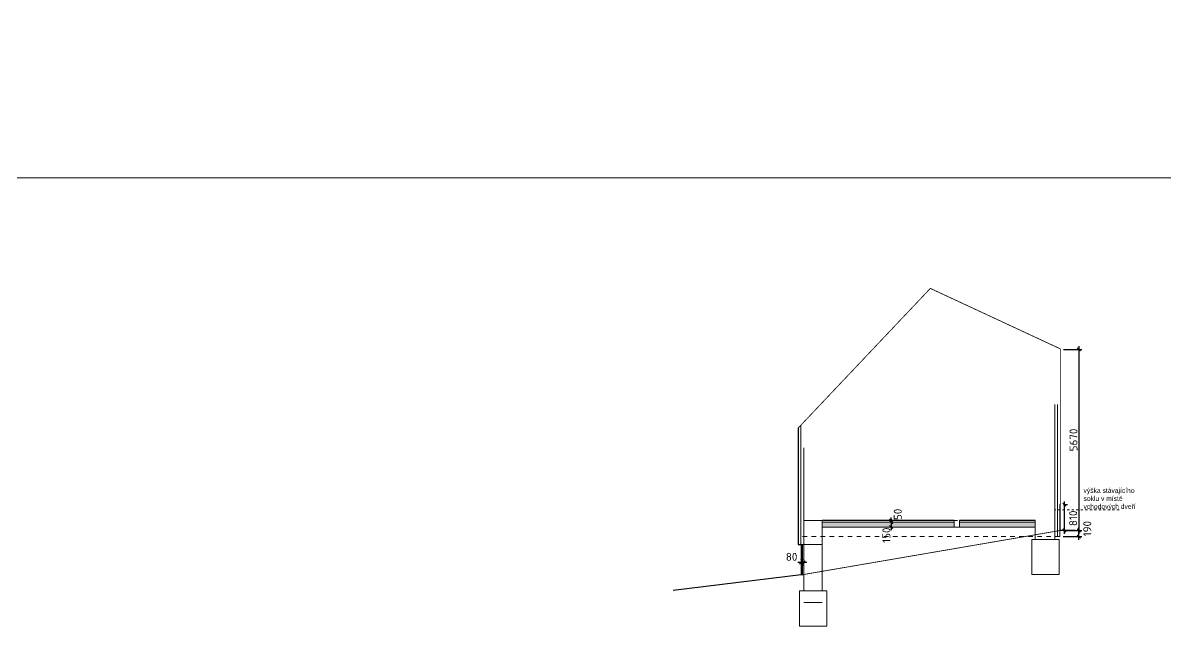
# Model space of a CAD drawing. Header units: millimetres. Extents: x 30012 to 281006, y -63657 to 130824.
# Drawn here: x 47958 to 83654, y -63657 to -44796 of the extents above; entities that cross this region are included whole.
import ezdxf

# ---------------------------------------------------------------- set-up
doc = ezdxf.new("R2010")
doc.units = ezdxf.units.MM
doc.linetypes.add('Čárkovaná', pattern=[282.222223, 141.111112, -141.111112])
for name, color, linetype, lineweight in [('koty', 3, 'Continuous', 9), ('popisy', 2, 'Continuous', 15), ('tenka', 6, 'Continuous', 15), ('tlusta', 1, 'Continuous', 30)]:
    doc.layers.add(name, color=color, linetype=linetype, lineweight=lineweight)
doc.layers.add('srafy', color=7, linetype='Continuous', lineweight=9, true_color=0x8c8c8c)
doc.styles.add('ISOCPEUR', font='isocpeur.ttf')
doc.styles.get("Standard").update_dxf_attribs({"font": 'arial.ttf'})
doc.linetypes.add('BATTING', pattern='A,0.00254,-2.54,[134,ltypeshp.shx,S=2.54,R=0,X=-2.54,Y=0],-5.08,[134,ltypeshp.shx,S=2.54,R=180,X=2.54,Y=0],-2.54', length=10.16254)
doc.dimstyles.new('Mirek 100', dxfattribs={"dimtxt": 250, "dimasz": 100, "dimexe": 100, "dimexo": 100, "dimgap": 40, "dimtad": 1, "dimdec": 0, "dimdsep": 32, "dimtxsty": 'ISOCPEUR', "dimblk": 'OBLIQUE', "dimcen": 100, "dimdle": 100, "dimadec": 0, "dimazin": 0, "dimtfac": 1, "dimtdec": 0, "dimtmove": 2, "dimatfit": 3, "dimldrblk": 'OBLIQUE', "dimfxl": 1, "dimarcsym": 0})

# ---------------------------------------------------------------- blocks, each defined once
blk = doc.blocks.new('_Oblique')
at = {"color": 0, "linetype": 'ByBlock', "lineweight": -2}
blk.add_line((-0.5, -0.5), (0.5, 0.5), dxfattribs=at)
blk = doc.blocks.new('*D600')
at = {"layer": 'Defpoints', "color": 0, "transparency": 16777216}
for p in [(75089, -60359), (75089, -60409), (75089, -60409)]:
    blk.add_point(p, dxfattribs=at)
at = {"layer": 'koty', "color": 0, "lineweight": -2, "transparency": 16777216}
for p, q in [((75089, -60359), (75089, -60259)), ((75089, -60359), (75089, -60409)), ((75089, -60409), (75089, -60509)), ((75189, -60359), (75189, -60359)), ((75189, -60409), (75189, -60409))]:
    blk.add_line(p, q, dxfattribs=at)
at = {"layer": 'koty', "color": 0, "lineweight": -2, "transparency": 16777216, "xscale": 100, "yscale": 100, "zscale": 100}
for p, rotation in [((75089, -60359), 270), ((75089, -60409), 90)]:
    blk.add_blockref('_Oblique', p, dxfattribs=dict(at, rotation=rotation))
at = {"layer": 'koty', "color": 0, "transparency": 16777216, "insert": (75298, -60162), "char_height": 250, "attachment_point": 5, "rotation": 90, "style": 'ISOCPEUR'}
blk.add_mtext('50', dxfattribs=at)
blk = doc.blocks.new('*D601')
at = {"layer": 'Defpoints', "color": 0, "transparency": 16777216}
for p in [(75089, -60409), (75089, -60559), (75093, -60559)]:
    blk.add_point(p, dxfattribs=at)
at = {"layer": 'koty', "color": 0, "lineweight": -2, "transparency": 16777216}
for p, q in [((75089, -60309), (75089, -60659)), ((74993, -60559), (74989, -60559)), ((75189, -60409), (75189, -60409))]:
    blk.add_line(p, q, dxfattribs=at)
at = {"layer": 'koty', "color": 0, "lineweight": -2, "transparency": 16777216, "xscale": 100, "yscale": 100, "zscale": 100}
for p, rotation in [((75089, -60409), 90), ((75089, -60559), 270)]:
    blk.add_blockref('_Oblique', p, dxfattribs=dict(at, rotation=rotation))
at = {"layer": 'koty', "color": 0, "transparency": 16777216, "insert": (74943, -60814), "char_height": 250, "attachment_point": 5, "rotation": 90, "style": 'ISOCPEUR'}
blk.add_mtext('150', dxfattribs=at)
blk = doc.blocks.new('*D602')
at = {"layer": 'Defpoints', "color": 0, "transparency": 16777216}
for p in [(72279, -61666), (72279, -61676), (72359, -61676)]:
    blk.add_point(p, dxfattribs=at)
at = {"layer": 'koty', "color": 0, "lineweight": -2, "transparency": 16777216}
for p, q in [((72459, -61666), (72179, -61666)), ((72279, -61576), (72279, -61566)), ((72359, -61576), (72359, -61566))]:
    blk.add_line(p, q, dxfattribs=at)
at = {"layer": 'koty', "color": 0, "lineweight": -2, "transparency": 16777216, "xscale": 100, "yscale": 100, "zscale": 100, "rotation": 180}
blk.add_blockref('_Oblique', (72279, -61666), dxfattribs=at)
at = {"layer": 'koty', "color": 0, "lineweight": -2, "transparency": 16777216, "xscale": 100, "yscale": 100, "zscale": 100}
blk.add_blockref('_Oblique', (72359, -61666), dxfattribs=at)
at = {"layer": 'koty', "color": 0, "transparency": 16777216, "insert": (71980, -61490), "char_height": 250, "attachment_point": 5, "style": 'ISOCPEUR'}
blk.add_mtext('80', dxfattribs=at)
blk = doc.blocks.new('*D603')
at = {"layer": 'Defpoints', "color": 0, "transparency": 16777216}
for p in [(80379, -55004), (80379, -60669), (80955, -60669)]:
    blk.add_point(p, dxfattribs=at)
at = {"layer": 'koty', "color": 0, "lineweight": -2, "transparency": 16777216}
for p, q in [((80955, -54904), (80955, -60769)), ((80479, -55004), (81055, -55004)), ((80479, -60669), (81055, -60669))]:
    blk.add_line(p, q, dxfattribs=at)
at = {"layer": 'koty', "color": 0, "lineweight": -2, "transparency": 16777216, "xscale": 100, "yscale": 100, "zscale": 100}
for p, rotation in [((80955, -55004), 90), ((80955, -60669), 270)]:
    blk.add_blockref('_Oblique', p, dxfattribs=dict(at, rotation=rotation))
at = {"layer": 'koty', "color": 0, "transparency": 16777216, "insert": (80790, -57836), "char_height": 250, "attachment_point": 5, "rotation": 90, "style": 'ISOCPEUR'}
blk.add_mtext('5670', dxfattribs=at)
blk = doc.blocks.new('*D605')
at = {"layer": 'Defpoints', "color": 0, "transparency": 16777216}
for p in [(80379, -60669), (80955, -60669), (80366, -60859)]:
    blk.add_point(p, dxfattribs=at)
at = {"layer": 'koty', "color": 0, "lineweight": -2, "transparency": 16777216}
for p, q in [((80479, -60669), (81055, -60669)), ((80955, -60959), (80955, -60569)), ((80466, -60859), (81055, -60859))]:
    blk.add_line(p, q, dxfattribs=at)
at = {"layer": 'koty', "color": 0, "lineweight": -2, "transparency": 16777216, "xscale": 100, "yscale": 100, "zscale": 100}
for p, rotation in [((80955, -60669), 90), ((80955, -60859), 270)]:
    blk.add_blockref('_Oblique', p, dxfattribs=dict(at, rotation=rotation))
at = {"layer": 'koty', "color": 0, "transparency": 16777216, "insert": (81220, -60609), "char_height": 250, "attachment_point": 5, "rotation": 90, "style": 'ISOCPEUR'}
blk.add_mtext('190', dxfattribs=at)
blk = doc.blocks.new('*D606')
at = {"layer": 'Defpoints', "color": 0, "transparency": 16777216}
for p in [(80379, -59859), (80498, -60669), (80503, -60669)]:
    blk.add_point(p, dxfattribs=at)
at = {"layer": 'koty', "color": 0, "lineweight": -2, "transparency": 16777216}
for p, q in [((80479, -59859), (80603, -59859)), ((80503, -59759), (80503, -60769)), ((80598, -60669), (80603, -60669))]:
    blk.add_line(p, q, dxfattribs=at)
at = {"layer": 'koty', "color": 0, "lineweight": -2, "transparency": 16777216, "xscale": 100, "yscale": 100, "zscale": 100}
for p, rotation in [((80503, -59859), 90), ((80503, -60669), 270)]:
    blk.add_blockref('_Oblique', p, dxfattribs=dict(at, rotation=rotation))
at = {"layer": 'koty', "color": 0, "transparency": 16777216, "insert": (80779, -60286), "char_height": 250, "attachment_point": 5, "rotation": 90, "style": 'ISOCPEUR'}
blk.add_mtext('810', dxfattribs=at)

msp = doc.modelspace()

# ---------------------------------------------------------------- hatches: boundary and pattern name
at = {"layer": 'srafy', "true_color": 0xcc17e8, "transparency": 33554687}
h = msp.add_hatch(dxfattribs=at)
h.set_pattern_fill('HONEY', color=200, scale=10)
h.set_pattern_definition([(0, (0, -33156.055), (47.625, 27.4963), [31.75, -63.5]), (120, (0, -33156.055), (-47.624994, 27.49631), [31.75, -63.5]), (60, (0, -33156.055), (6e-06, 54.99261), [-63.5, 31.75])])
h.paths.add_polyline_path([(76284.2, -60409), (72939.2, -60409), (72939.2, -60559), (76284.2, -60559)])
h.paths.add_polyline_path([(77059.2, -60409), (76284.2, -60409), (76284.2, -60559), (77059.2, -60559)])
h.paths.add_polyline_path([(79589.2, -60409), (77229.2, -60409), (77229.2, -60559), (79589.2, -60559)])

# ---------------------------------------------------------------- linework, layer by layer
at = {"layer": 'popisy', "transparency": 33554687}
msp.add_lwpolyline([(30012.2, 28128.4), (99222.3, 28128.4), (99222.3, -49640.6), (30012.2, -49640.6)], close=True, dxfattribs=at)
at = {"layer": 'srafy', "color": 20, "linetype": 'BATTING', "ltscale": 8, "true_color": 0xe74c18, "transparency": 33554687}
for points in [[(80294.2, -56729), (80294.2, -59859)], [(72274.2, -57377.3), (72274.2, -61109)]]:
    msp.add_lwpolyline(points, dxfattribs=at)
at = {"layer": 'srafy', "color": 80, "linetype": 'BATTING', "ltscale": 7, "true_color": 0x47ff0a, "transparency": 33554687}
msp.add_lwpolyline([(80287.6, -60859), (80287.6, -59859)], dxfattribs=at)
at = {"layer": 'srafy', "color": 20, "linetype": 'BATTING', "ltscale": 4, "true_color": 0xe74c18, "transparency": 33554687}
msp.add_lwpolyline([(72319.2, -61109), (72319.2, -61748.8)], dxfattribs=at)
at = {"layer": 'srafy', "color": 80, "linetype": 'BATTING', "ltscale": 4, "true_color": 0x47ff0a, "transparency": 33554687}
msp.add_lwpolyline([(72319.2, -61748.8), (72319.2, -62048.8)], dxfattribs=at)
at = {"layer": 'tenka', "ltscale": 20, "transparency": 33554687, "const_width": 25}
for points in [[(80366, -60859), (80359.2, -59859), (80379.2, -59859), (80379.2, -54989), (76316, -53098.1), (72189.2, -57460.4), (72189.2, -61109), (72274.2, -61109), (72279.2, -62048.8)], [(80359.2, -60669), (72319.2, -62048.8)]]:
    msp.add_lwpolyline(points, dxfattribs=at)
at = {"layer": 'tenka', "transparency": 33554687}
for points in [[(80209.2, -56729), (80209.2, -60359)], [(72359.2, -58080.9), (72359.2, -62360.5)], [(77166, -60359), (72359.2, -60359), (72359.2, -60539)], [(72939.2, -60359), (72939.2, -62555.5)], [(77059.2, -60409), (72939.2, -60409)], [(77059.2, -60559), (72939.2, -60559)], [(76960.6, -60559), (77305.1, -60559)], [(77059.2, -60359), (77059.2, -60559)], [(77229.2, -60359), (77229.2, -60559)], [(79589.2, -60409), (77229.2, -60409)], [(79589.2, -60559), (77229.2, -60559)], [(79589.2, -60359), (79589.2, -60945.2)], [(80209.2, -60359), (80209.2, -60945.2)], [(80209.2, -60559), (80209.2, -60945.2)], [(80366, -60669), (80366, -60859)], [(80209.2, -60945.2), (80339.5, -60945.2), (80339.5, -62047), (79490.9, -62047), (79490.9, -60945.2), (79629.2, -60945.2)], [(79629.2, -60945.2), (80209.2, -60945.2)], [(80366, -60859), (80209.2, -60859)], [(72359.2, -61109), (72189.2, -61109)], [(72939.2, -61109), (72359.2, -61109)], [(72279.2, -61748.8), (72359.2, -61748.8)], [(72279.2, -62048.8), (72359.2, -62048.8)], [(72359.2, -62360.5), (72359.2, -62555.5)], [(72359.2, -62555.5), (72228.8, -62555.5), (72228.8, -63657.3), (73077.4, -63657.3), (73077.4, -62555.5), (72939.2, -62555.5)], [(72939.2, -62555.5), (72359.2, -62555.5)], [(72939.2, -62920.5), (72359.2, -62920.5)]]:
    msp.add_lwpolyline(points, dxfattribs=at)
at = {"layer": 'tenka', "linetype": 'Čárkovaná', "ltscale": 0.5, "transparency": 33554687}
msp.add_lwpolyline([(82214.6, -60019), (80209.2, -60019)], dxfattribs=at)
at = {"layer": 'tenka', "linetype": 'Čárkovaná', "transparency": 33554687}
msp.add_lwpolyline([(80366, -60859), (72189.2, -60859)], dxfattribs=at)
at = {"layer": 'tlusta', "transparency": 33554687}
for points in [[(72189.2, -57460.4), (72189.2, -61109)], [(80379.2, -59859), (80359.2, -59859), (80359.2, -60669)], [(77059.2, -60359), (72939.2, -60359)], [(79589.2, -60359), (77229.2, -60359)], [(80837.6, -60669), (80359.2, -60669)], [(72279.2, -61109), (72279.2, -62048.8), (68279.2, -62539)], [(72189.2, -61109), (72279.2, -61109)]]:
    msp.add_lwpolyline(points, dxfattribs=at)

# ---------------------------------------------------------------- texts
at = {"layer": 'tenka', "transparency": 33554687, "insert": (81102, -60035.7), "char_height": 150, "width": 1695.792, "attachment_point": 7}
msp.add_mtext('\\pt1950;výška stávajícího soklu v místě vchodových dveří ', dxfattribs=at)

# ---------------------------------------------------------------- dimensions: what is measured, and where the dimension line sits
at = {"layer": 'koty', "transparency": 33554687}
dim = msp.add_linear_dim(base=(80954.6, -60669), p1=(80379.2, -55003.8), p2=(80379.2, -60669), angle=90, dimstyle='Mirek 100', override={"dimrnd": 10}, dxfattribs=at)
dim.commit()
dim.dimension.update_dxf_attribs({"geometry": '*D603', "text_midpoint": (80789.6, -57836.4)})
for base, p1, p2, picture, middle in [((80502.6, -60669), (80379.2, -59859), (80498.3, -60669), '*D606', (80779.4, -60285.7)), ((75089.5, -60559), (75089.5, -60409), (75093.1, -60559), '*D601', (74942.6, -60813.8)), ((75089.5, -60409), (75089.5, -60359), (75089.5, -60409), '*D600', (75298.3, -60161.9)), ((80954.6, -60669), (80366, -60859), (80379.2, -60669), '*D605', (81219.7, -60609))]:
    dim = msp.add_linear_dim(base=base, p1=p1, p2=p2, angle=90, dimstyle='Mirek 100', dxfattribs=at)
    dim.commit()
    dim.dimension.update_dxf_attribs({"geometry": picture, "text_midpoint": middle, "dimtype": 160})
dim = msp.add_linear_dim(base=(72279.2, -61666), p1=(72359.2, -61675.7), p2=(72279.2, -61675.7), dimstyle='Mirek 100', dxfattribs=at)
dim.commit()
dim.dimension.update_dxf_attribs({"geometry": '*D602', "text_midpoint": (71979.8, -61490.3), "dimtype": 160})

doc.saveas('drawing.dxf')
